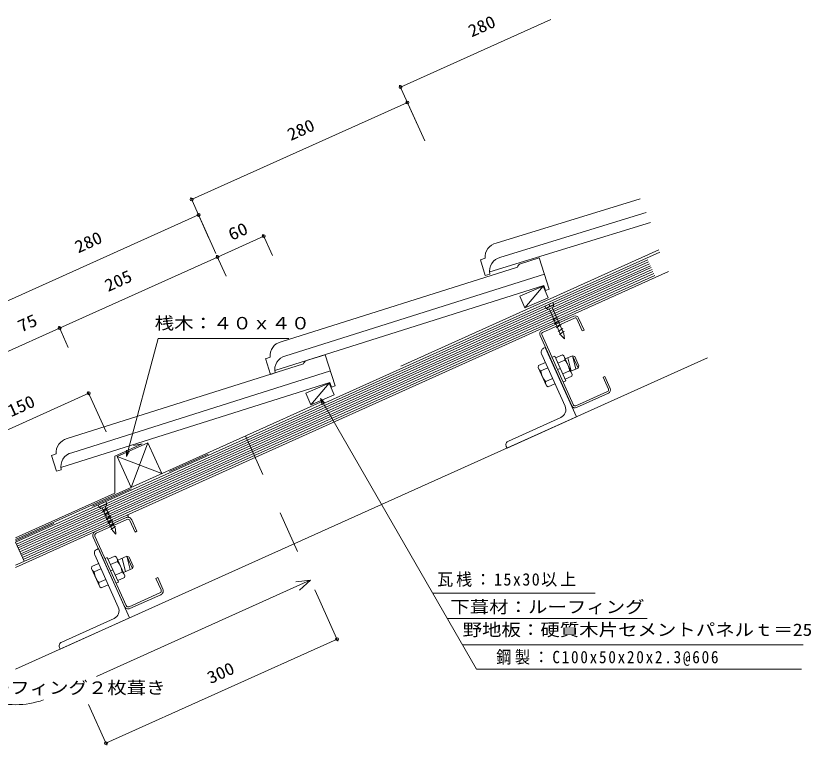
# Model space of a CAD drawing. Units: millimetres, scale not verified. Extents: x -867 to 878, y -430 to 434.
# Drawn here: x -63 to 878, y -430 to 434 of the extents above; entities that cross this region are included whole.
import ezdxf
from ezdxf.enums import TextEntityAlignment as Align

# ---------------------------------------------------------------- set-up
doc = ezdxf.new("R2010")
doc.units = ezdxf.units.MM
doc.header["$LTSCALE"] = 10
doc.linetypes.add('USER1', pattern=[10, 5, -5])
doc.linetypes.add('USER2', pattern=[50, 40, -10])
for name, color, linetype, lineweight in [('0-0_LAYER001', 7, 'Continuous', 18), ('0-1_LAYER002', 2, 'Continuous', 18), ('0-2_LAYER003', 7, 'Continuous', 18), ('0-3_LAYER005', 2, 'Continuous', 18), ('0-4_LAYER009', 2, 'Continuous', 18), ('0-5_LAYER014', 2, 'Continuous', 18)]:
    doc.layers.add(name, color=color, linetype=linetype, lineweight=lineweight)
doc.styles.add('ＭＳ ゴシック', font='')
doc.styles.get('ＭＳ ゴシック').set_extended_font_data('MS Gothic')

msp = doc.modelspace()

# ---------------------------------------------------------------- linework, layer by layer
at = {"layer": '0-0_LAYER001'}
for p, q in [((392.4, 349.46), (570.41, 429.56)), ((391.37, 351.74), (412.91, 303.86)), ((145.27, 216.32), (400.6, 331.22)), ((399.58, 333.5), (421.12, 285.62)), ((144.24, 218.6), (165.78, 170.72)), ((-101.87, 83.18), (153.47, 198.08)), ((152.45, 200.36), (173.99, 152.48)), ((175.9, 148.24), (230.62, 172.86)), ((229.59, 175.14), (240.87, 150.06)), ((-63.28, -189.3), (699.44, 153.93)), ((-11.04, 64.11), (175.9, 148.24)), ((174.87, 150.52), (186.16, 125.44)), ((561.21, 113.55), (539.56, 87.93)), ((572.63, 94.34), (563.51, 90.24)), ((572.63, 94.34), (573.86, 91.6)), ((563.51, 90.24), (564.74, 87.5)), ((573.86, 91.6), (564.74, 87.5)), ((564.74, 87.5), (568.71, 85.99)), ((568.07, 92.29), (569.3, 89.55)), ((568.71, 85.99), (582.35, 55.68)), ((573.86, 91.6), (572.36, 87.64)), ((572.36, 87.64), (586, 57.32)), ((559.8, 61.15), (597.55, 78.14)), ((560.74, 59.05), (598.49, 76.04)), ((572.89, 73.68), (578.52, 77.38)), ((609.68, 61.67), (603.24, 75.98)), ((-12.07, 66.39), (-0.78, 41.32)), ((574.94, 69.12), (580.57, 72.82)), ((577, 64.56), (582.62, 68.26)), ((607.58, 60.72), (601.14, 75.04)), ((-79.44, 33.34), (-11.04, 64.11)), ((579.05, 60), (584.67, 63.7)), ((580.58, 56.59), (586.21, 60.28)), ((586.47, 51.4), (586, 57.32)), ((607.58, 60.72), (609.68, 61.67)), ((557.64, 55.46), (595.15, -27.89)), ((597.25, -26.94), (559.74, 56.41)), ((586.47, 51.4), (582.35, 55.68)), ((561.85, 40.15), (563.68, 40.97)), ((600.61, -41.11), (563.68, 40.97)), ((559.35, 33.53), (587.25, -28.48)), ((572.32, 29.5), (575.05, 30.73)), ((588.18, 1.55), (575.05, 30.73)), ((584.07, 32.44), (575.93, 28.78)), ((585.81, 31.19), (584.07, 32.44)), ((595.66, 9.3), (585.81, 31.19)), ((587.45, 27.54), (596.12, 31.44)), ((590.56, 28.94), (594.55, 13.19)), ((596.12, 31.44), (600.11, 15.69)), ((596.12, 31.44), (598.76, 30.43)), ((596.12, 31.44), (602.68, 16.85)), ((598.76, 30.43), (603.69, 19.49)), ((555.56, 17.57), (555.78, 19.71)), ((555.78, 19.71), (563.92, 23.37)), ((586.92, 26.12), (578.78, 22.46)), ((603.69, 19.49), (602.68, 16.85)), ((555.56, 17.57), (565.41, -4.31)), ((558.62, 13.39), (566.76, 17.05)), ((578.88, 14.91), (581.62, 16.14)), ((592.6, 13.49), (584.46, 9.82)), ((594.02, 12.95), (602.68, 16.85)), ((564.31, 0.75), (572.45, 4.42)), ((585.45, 0.32), (588.18, 1.55)), ((595.44, 7.17), (587.3, 3.51)), ((595.66, 9.3), (595.44, 7.17)), ((632.2, 6.01), (634.3, 6.95)), ((638.65, -8.31), (632.2, 6.01)), ((640.74, -7.37), (634.3, 6.95)), ((307.97, -1.03), (286.32, -26.64)), ((565.41, -4.31), (567.15, -5.56)), ((567.15, -5.56), (575.29, -1.9)), ((-113.38, -74.66), (23.41, -13.1)), ((22.38, -10.82), (43.92, -58.7)), ((599.89, -27.94), (637.64, -10.96)), ((600.83, -30.04), (638.59, -13.05)), ((520.22, -69.61), (582.24, -41.7)), ((86.81, -72.96), (54.53, -87.48)), ((93.57, -71.56), (57.1, -87.97)), ((93.57, -71.56), (73.51, -124.45)), ((86.81, -72.96), (76.38, -74.96)), ((93.57, -71.56), (109.99, -108.04)), ((54.53, -87.48), (54.53, -131.35)), ((57.1, -87.97), (73.51, -124.45)), ((57.1, -87.97), (109.99, -108.04)), ((-63.28, -184.36), (54.53, -131.35)), ((43.64, -141.29), (34.52, -145.39)), ((34.52, -145.39), (35.75, -148.13)), ((44.87, -144.03), (35.75, -148.13)), ((35.75, -148.13), (39.78, -149.66)), ((39.78, -149.66), (51.38, -175.42)), ((39.87, -152.86), (45.5, -149.17)), ((44.87, -144.03), (43.39, -147.93)), ((43.39, -147.93), (55.03, -173.78)), ((43.64, -141.29), (44.87, -144.03)), ((41.92, -157.42), (47.55, -153.73)), ((43.97, -161.98), (49.6, -158.29)), ((43.97, -162.09), (49.6, -158.4)), ((46.02, -166.65), (51.65, -162.96)), ((46.03, -166.54), (51.65, -162.85)), ((48.08, -171.1), (53.7, -167.41)), ((49.61, -174.51), (55.24, -170.82)), ((55.5, -179.71), (51.38, -175.42)), ((55.5, -179.71), (55.03, -173.78)), ((-63.28, -189.3), (-53.14, -211.83)), ((33.04, -197.82), (34.86, -197)), ((71.79, -279.08), (34.86, -197)), ((30.53, -204.43), (58.43, -266.44)), ((54.46, -205.88), (46.32, -209.55)), ((56.2, -207.14), (54.46, -205.88)), ((57.84, -210.79), (68.51, -205.98)), ((68.51, -205.98), (71.15, -206.99)), ((68.51, -205.98), (75.08, -220.58)), ((68.51, -205.98), (72.5, -221.73)), ((71.15, -206.99), (76.08, -217.93)), ((26.96, -218.26), (35.1, -214.6)), ((42.7, -208.83), (45.44, -207.6)), ((58.57, -236.77), (45.44, -207.6)), ((57.3, -212.2), (49.16, -215.87)), ((66.05, -229.02), (56.2, -207.14)), ((62.95, -208.49), (66.95, -224.23)), ((26.74, -220.39), (26.96, -218.26)), ((26.74, -220.39), (36.59, -242.28)), ((29.8, -224.58), (37.94, -220.92)), ((49.27, -223.42), (52, -222.19)), ((62.99, -224.84), (54.85, -228.5)), ((64.41, -225.38), (75.08, -220.58)), ((76.08, -217.93), (75.08, -220.58)), ((285.57, -234.4), (32.61, -348.23)), ((35.49, -237.21), (43.63, -233.55)), ((65.83, -231.16), (57.69, -234.82)), ((66.05, -229.02), (65.83, -231.16)), ((285.98, -234.35), (268.61, -236.44)), ((285.97, -234.34), (272.9, -245.95)), ((36.59, -242.28), (38.33, -243.53)), ((38.33, -243.53), (46.47, -239.87)), ((55.83, -238.01), (58.57, -236.77)), ((430.51, -249.8), (622.9, -249.8)), ((318.42, -306.45), (296.88, -258.58)), ((-8.59, -307.57), (53.42, -279.67)), ((448.18, -279.78), (684.31, -279.78)), ((43.82, -427.28), (317.39, -304.17)), ((465.83, -310.68), (798.81, -310.68)), ((44.84, -429.56), (23.3, -381.69))]:
    msp.add_line(p, q, dxfattribs=at)
at = {"layer": '0-0_LAYER001', "color": 4}
for p, q in [((505.73, 164.74), (676.03, 217)), ((511.13, 148.1), (683.08, 200.85)), ((498.06, 130.78), (688.2, 189.11)), ((487.06, 145.03), (492.79, 126.36)), ((487.07, 145), (492.69, 146.72)), ((556.68, 147.15), (533.3, 139.76)), ((556.68, 147.15), (568.35, 110.2)), ((251.04, 47.79), (530.89, 136.19)), ((256.59, 31.19), (562.76, 127.91)), ((498.4, 128.08), (492.79, 126.36)), ((243.65, 13.76), (562.15, 114.37)), ((563.92, 108.8), (562.15, 114.37)), ((563.92, 108.8), (568.35, 110.2)), ((232.55, 27.89), (238.15, 29.66)), ((303.44, 32.58), (280.05, 25.19)), ((303.44, 32.58), (315.11, -4.37)), ((-2.2, -66.78), (277.65, 21.62)), ((232.54, 27.92), (238.42, 9.3)), ((3.34, -83.38), (309.52, 13.34)), ((244.02, 11.06), (238.42, 9.3)), ((-9.59, -100.81), (308.91, -0.2)), ((310.67, -5.78), (308.91, -0.2)), ((310.67, -5.78), (315.11, -4.37)), ((-20.7, -86.65), (-14.82, -105.28)), ((-20.69, -86.68), (-15.09, -84.91)), ((-9.22, -103.51), (-14.82, -105.28))]:
    msp.add_line(p, q, dxfattribs=at)
at = {"layer": '0-0_LAYER001', "linetype": 'USER2'}
msp.add_line((-63.28, -186.01), (698.21, 156.66), dxfattribs=at)
at = {"layer": '0-0_LAYER001', "color": 1}
for p, q in [((-62.25, -191.58), (685.19, 144.77)), ((-61.22, -193.86), (686.22, 142.49)), ((-60.2, -196.13), (687.24, 140.21)), ((-59.17, -198.41), (688.27, 137.93)), ((-58.15, -200.69), (689.29, 135.65)), ((-57.12, -202.97), (690.32, 133.37)), ((-56.09, -205.25), (691.35, 131.09)), ((-55.07, -207.53), (692.37, 128.81)), ((-54.04, -209.81), (693.4, 126.53))]:
    msp.add_line(p, q, dxfattribs=at)
at = {"layer": '0-0_LAYER001', "linetype": 'USER1'}
for p, q in [((-63.28, -187.65), (209.69, -64.82)), ((209.07, -63.45), (296.88, -258.58))]:
    msp.add_line(p, q, dxfattribs=at)
at = {"layer": '0-0_LAYER001'}
for points in [[(539.56, 87.93), (567.13, 99.76), (561.21, 113.55), (533.64, 101.72)], [(286.32, -26.64), (313.89, -14.81), (307.97, -1.03), (280.4, -12.85)]]:
    msp.add_lwpolyline(points, close=True, dxfattribs=at)
for points in [[(68.01, -87.98), (105.44, 51.7), (240.62, 51.7)], [(299.62, -26.67), (297.68, -19.42), (302.98, -24.73)], [(297.68, -19.42), (482.62, -339.75), (867.06, -339.75)], [(517.72, -76.22), (518.54, -78.04), (600.61, -41.11)], [(71.76, -81.48), (68.01, -87.98), (68.01, -80.48)], [(-11.1, -314.18), (-10.28, -316.01), (71.79, -279.08)]]:
    msp.add_lwpolyline(points, dxfattribs=at)
for centre in [(392.4, 349.46), (400.6, 331.22), (145.27, 216.32), (153.47, 198.08), (230.62, 172.86), (175.9, 148.24), (175.9, 148.24), (-11.04, 64.11), (-11.04, 64.11), (23.41, -13.1), (317.39, -304.17), (43.82, -427.28)]:
    msp.add_circle(centre, 1.7, dxfattribs=at)
at = {"layer": '0-0_LAYER001', "color": 4}
for centre, radius, start, end in [((509.49, 148.3), 16.87, 102.88245, 185.35433), ((514.89, 131.65), 16.87, 102.88245, 192.21985), ((536.52, 134.71), 5.82, 113.70194, 165.27368), ((254.94, 31.37), 16.87, 103.35715, 185.82904), ((260.48, 14.77), 16.87, 103.35715, 192.69455), ((283.28, 20.14), 5.82, 113.70194, 165.27368), ((1.7, -83.2), 16.87, 103.35715, 185.82904), ((7.24, -99.8), 16.87, 103.35715, 192.69455)]:
    msp.add_arc(centre, radius, start, end, dxfattribs=at)
at = {"layer": '0-0_LAYER001'}
for centre, radius, start, end in [((599.32, 74.22), 4.3, 24.22764, 114.22763), ((599.32, 74.22), 2, 24.22764, 114.22763), ((561.56, 57.23), 4.3, 114.22763, 204.22764), ((561.56, 57.23), 2, 114.22763, 204.22764), ((563.9, 35.59), 5, 114.2198, 204.23045), ((580.86, 27.21), 6.15, 349.86202, 23.86929), ((569.85, 10.85), 22.9, 6.61633, 41.83185), ((561.83, 18.63), 6.15, 204.55348, 238.55574), ((581.4, 16.04), 22.94, 186.64699, 221.80376), ((589.39, 8.23), 6.16, 24.60071, 58.55536), ((570.36, -0.33), 6.15, 169.87773, 203.89247), ((636.82, -9.13), 2, 294.22764, 24.22764), ((636.82, -9.13), 4.3, 294.22764, 24.22764), ((599.07, -26.12), 4.3, 204.22764, 294.22764), ((599.07, -26.12), 2, 204.22764, 294.22764), ((578.13, -32.58), 10, 294.23627, 24.2235), ((522.28, -74.16), 5, 114.2198, 204.23045), ((35.09, -202.38), 5, 114.2201, 204.23075), ((51.25, -211.12), 6.15, 349.86247, 23.86975), ((40.24, -227.48), 22.9, 6.6165, 41.83201), ((33.01, -219.33), 6.15, 204.55377, 238.55603), ((52.59, -221.92), 22.94, 186.64733, 221.8041), ((59.77, -230.09), 6.16, 24.60093, 58.55558), ((41.54, -238.29), 6.15, 169.87801, 203.89276), ((49.31, -270.55), 10, 294.23667, 24.2239), ((-6.54, -312.13), 5, 114.2201, 204.23075), ((-63.28, -281.73), 100, 250.86773, 289.41843)]:
    msp.add_arc(centre, radius, start, end, dxfattribs=at)
at = {"layer": '0-1_LAYER002'}
for p, q in [((67.69, -160.3), (31.21, -176.71)), ((32.16, -178.81), (68.63, -162.4)), ((72.2, -163.75), (78.36, -177.43)), ((74.3, -162.81), (80.46, -176.49)), ((78.36, -177.43), (80.46, -176.49)), ((65.64, -265.4), (28.7, -183.32)), ((67.74, -264.45), (30.8, -182.38)), ((102.98, -232.14), (105.08, -231.2)), ((109.14, -245.82), (102.98, -232.14)), ((111.23, -244.88), (105.08, -231.2)), ((71.31, -265.81), (107.78, -249.39)), ((108.73, -251.49), (72.25, -267.91))]:
    msp.add_line(p, q, dxfattribs=at)
for centre, radius, start, end in [((69.74, -164.86), 5, 24.22436, 114.24137), ((69.74, -164.86), 2.7, 24.24038, 114.23249), ((33.26, -181.27), 5, 114.2201, 204.23075), ((33.26, -181.27), 2.7, 114.23249, 204.21281), ((106.67, -246.93), 2.7, 294.22068, 24.24038), ((106.68, -246.93), 5, 294.21372, 24.24565), ((70.2, -263.35), 5, 204.20947, 294.23501), ((70.2, -263.35), 2.7, 204.21281, 294.22068)]:
    msp.add_arc(centre, radius, start, end, dxfattribs=at)
at = {"layer": '0-2_LAYER003'}
for p, q in [((240.62, 51.7), (260.2, 51.7)), ((798.81, -310.68), (869.29, -310.68))]:
    msp.add_line(p, q, dxfattribs=at)
at = {"layer": '0-2_LAYER003', "color": 2}
msp.add_line((-63.28, -339.86), (755.79, 28.72), dxfattribs=at)
at = {"layer": '0-3_LAYER005'}
msp.add_line((-63.28, -219.23), (70.35, -159.1), dxfattribs=at)
at = {"layer": '0-4_LAYER009'}
msp.add_line((-42.76, -207.48), (709.7, 131.13), dxfattribs=at)
at = {"layer": '0-5_LAYER014'}
for p, q in [((70.35, -159.1), (69.41, -157)), ((-42.76, -207.48), (-63.28, -216.71))]:
    msp.add_line(p, q, dxfattribs=at)

# ---------------------------------------------------------------- texts
at = {"layer": '0-2_LAYER003', "style": 'ＭＳ ゴシック'}
for s, width, p in [('280', 1.1, (478.48, 404.17)), ('280', 1.1, (264.36, 281.52)), ('60', 1.15, (194.42, 163.25)), ('280', 1.1, (12.83, 148.48)), ('205', 1.1, (48.17, 102.75)), ('75', 1.15, (-54.82, 54.73)), ('150', 1.1, (-66.74, -45.45)), ('300', 1.1, (169.38, -361.46))]:
    msp.add_text(s, height=14.66, rotation=24.228, dxfattribs=dict(at, width=width)).set_placement(p, align=Align.BOTTOM_LEFT)
at = {"layer": '0-2_LAYER003', "style": 'ＭＳ ゴシック', "width": 1.15}
for s, p in [('桟木：４０ｘ４０', (101.53, 58.21)), ('下葺材：ルーフィング', (451.45, -277.67)), ('野地板：硬質木片セメントパネルｔ＝25', (466, -304.69)), ('この範囲ルーフィング２枚葺き', (-207.52, -373.29))]:
    msp.add_text(s, height=14.66, dxfattribs=at).set_placement(p, align=Align.BOTTOM_LEFT)
at = {"layer": '0-2_LAYER003', "char_height": 14.66, "attachment_point": 7, "style": 'ＭＳ ゴシック'}
for s, insert in [('\\T1.18;\\W0.95;瓦桟：15x30以上', (435.86, -242.33)), ('\\T1.23;\\W0.9;\u3000鋼製：C100x50x20x2.3@606\u3000', (483.67, -335.87))]:
    msp.add_mtext(s, dxfattribs=dict(at, insert=insert))

doc.saveas('drawing.dxf')
